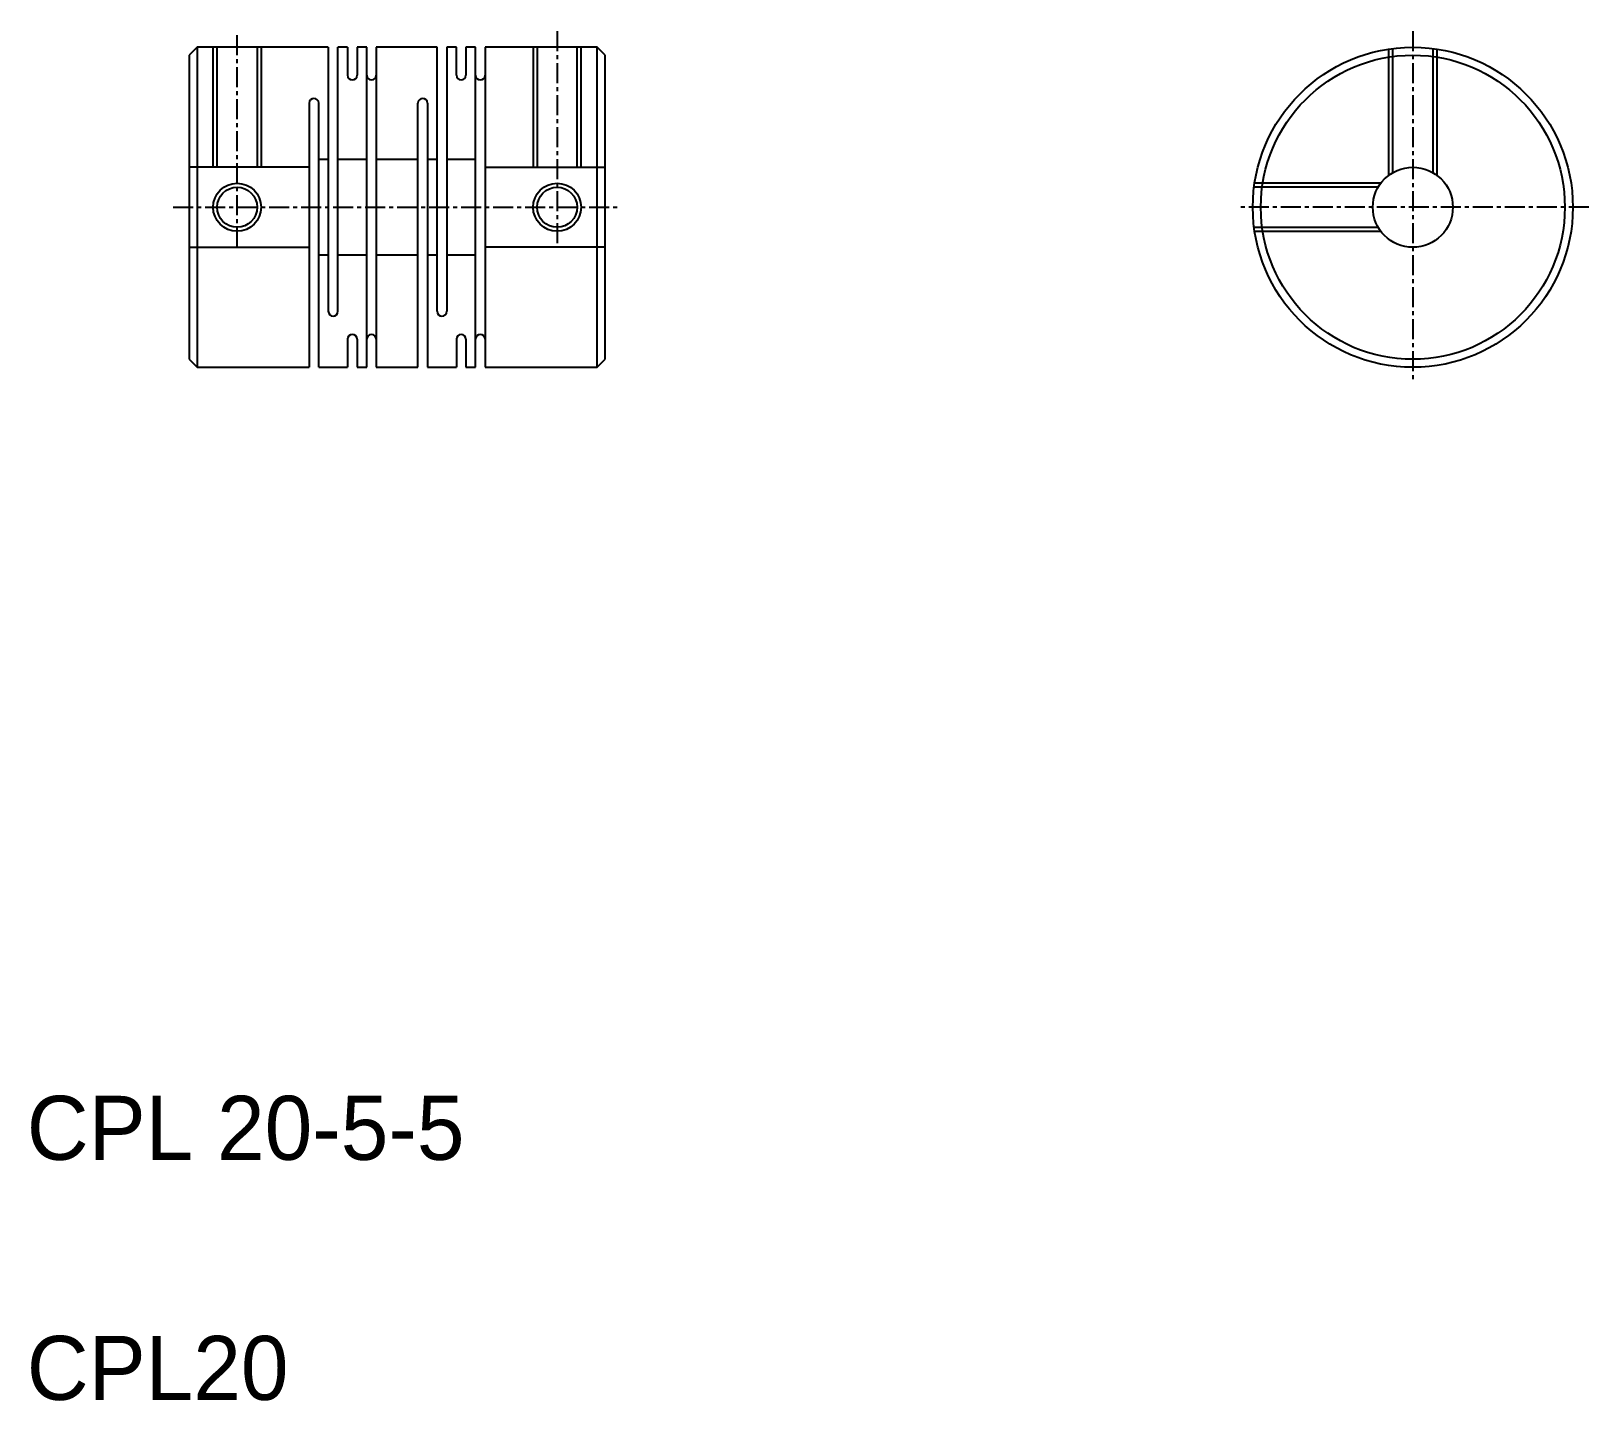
# Model space of a CAD drawing. Extents: x 191.8 to 289.2, y 93.8 to 179.4.
import ezdxf

# ---------------------------------------------------------------- set-up
doc = ezdxf.new("R2010")
doc.units = 0
doc.linetypes.add('CENTER', pattern=[2, 1.25, -0.25, 0.25, -0.25])
doc.linetypes.add('DASHED', pattern=[19.05, 12.7, -6.35])
doc.layers.get('0').update_dxf_attribs({"linetype": 'CONTINUOUS'})
doc.layers.add('CENTER', color=1, linetype='CENTER')

msp = doc.modelspace()

# ---------------------------------------------------------------- linework, layer by layer
for p, q in [((202.205, 178.352), (201.705, 177.852)), ((202.205, 178.352), (202.205, 158.352)), ((210.405, 178.352), (202.205, 178.352)), ((210.405, 178.352), (210.405, 161.852)), ((211.005, 161.852), (211.005, 178.352)), ((211.605, 178.352), (211.005, 178.352)), ((211.605, 178.352), (211.605, 176.602)), ((212.205, 178.352), (212.205, 176.602)), ((212.805, 178.352), (212.205, 178.352)), ((212.805, 158.352), (212.805, 178.352)), ((213.405, 178.352), (213.405, 158.352)), ((217.205, 178.352), (213.405, 178.352)), ((217.205, 161.852), (217.205, 178.352)), ((217.805, 178.352), (217.805, 161.852)), ((218.405, 178.352), (217.805, 178.352)), ((218.405, 176.602), (218.405, 178.352)), ((219.005, 178.352), (219.005, 176.602)), ((219.605, 178.352), (219.005, 178.352)), ((219.605, 158.352), (219.605, 178.352)), ((220.205, 178.352), (220.205, 158.352)), ((227.205, 178.352), (220.205, 178.352)), ((227.205, 158.352), (227.205, 178.352)), ((227.705, 177.852), (227.205, 178.352)), ((201.705, 177.852), (201.705, 158.852)), ((227.705, 158.852), (227.705, 177.852)), ((209.205, 174.852), (209.205, 158.352)), ((209.805, 158.352), (209.805, 174.852)), ((216.005, 158.352), (216.005, 174.852)), ((216.605, 174.852), (216.605, 158.352)), ((218.705, 165.352), (218.705, 165.352)), ((219.155, 165.352), (219.155, 165.352)), ((211.605, 160.102), (211.605, 158.352)), ((212.205, 160.102), (212.205, 158.352)), ((218.405, 160.102), (218.405, 158.352)), ((219.005, 160.102), (219.005, 158.352)), ((201.705, 158.852), (202.205, 158.352)), ((227.205, 158.352), (227.705, 158.852)), ((202.205, 158.352), (209.205, 158.352)), ((209.805, 158.352), (211.605, 158.352)), ((212.205, 158.352), (212.805, 158.352)), ((213.405, 158.352), (216.005, 158.352)), ((216.605, 158.352), (218.405, 158.352)), ((219.005, 158.352), (219.605, 158.352)), ((220.205, 158.352), (227.205, 158.352))]:
    msp.add_line(p, q)
at = {"color": 3, "linetype": 'DASHED'}
for p, q in [((203.205, 170.852), (203.205, 178.352)), ((203.455, 170.852), (203.455, 178.352)), ((205.955, 178.352), (205.955, 170.852)), ((206.205, 178.352), (206.205, 170.852)), ((223.205, 178.352), (223.205, 170.852)), ((223.455, 178.352), (223.455, 170.852)), ((225.955, 170.852), (225.955, 178.352)), ((226.205, 170.852), (226.205, 178.352)), ((276.682, 170.352), (276.682, 178.239)), ((276.932, 170.517), (276.932, 178.274)), ((279.432, 178.274), (279.432, 170.517)), ((279.682, 178.239), (279.682, 170.352)), ((209.805, 171.352), (210.405, 171.352)), ((211.005, 171.352), (212.805, 171.352)), ((213.405, 171.352), (216.005, 171.352)), ((216.605, 171.352), (217.205, 171.352)), ((217.805, 171.352), (219.605, 171.352)), ((209.205, 170.852), (201.705, 170.852)), ((220.205, 170.852), (227.705, 170.852)), ((276.017, 169.602), (268.26, 169.602)), ((276.182, 169.852), (268.295, 169.852)), ((268.26, 167.102), (276.017, 167.102)), ((268.295, 166.852), (276.182, 166.852)), ((201.705, 165.852), (209.205, 165.852)), ((227.705, 165.852), (220.205, 165.852)), ((210.405, 165.352), (209.805, 165.352)), ((212.805, 165.352), (211.005, 165.352)), ((216.005, 165.352), (213.405, 165.352)), ((217.205, 165.352), (216.605, 165.352)), ((219.605, 165.352), (217.805, 165.352))]:
    msp.add_line(p, q, dxfattribs=at)
for centre, radius in [((278.182, 168.352), 10), ((278.182, 168.352), 9.5), ((278.182, 168.352), 2.5), ((204.705, 168.352), 1.25), ((224.705, 168.352), 1.25)]:
    msp.add_circle(centre, radius)
at = {"color": 3, "linetype": 'CONTINUOUS'}
for centre in [(204.705, 168.352), (224.705, 168.352)]:
    msp.add_circle(centre, 1.5, dxfattribs=at)
for centre, start, end in [((211.905, 176.602), 180, 0), ((213.105, 176.602), 180, 0), ((218.705, 176.602), 180, 0), ((219.905, 176.602), 180, 0), ((209.505, 174.852), 0, 180), ((216.305, 174.852), 0, 180), ((210.705, 161.852), 180, 0), ((217.505, 161.852), 180, 0), ((211.905, 160.102), 0, 180), ((213.105, 160.102), 0, 180), ((218.705, 160.102), 0, 180), ((219.905, 160.102), 0, 180)]:
    msp.add_arc(centre, 0.3, start, end)
at = {"layer": 'CENTER', "color": 1, "linetype": 'CENTER'}
for p, q in [((204.705, 165.852), (204.705, 179.352)), ((224.705, 179.352), (224.705, 165.852)), ((278.182, 179.352), (278.182, 157.352)), ((200.705, 168.352), (228.705, 168.352)), ((289.182, 168.352), (267.182, 168.352))]:
    msp.add_line(p, q, dxfattribs=at)

# ---------------------------------------------------------------- texts
for s, p in [('CPL 20-5-5', (191.561, 108.838)), ('CPL20', (191.561, 93.838))]:
    msp.add_text(s, height=4).set_placement(p)

doc.saveas('drawing.dxf')
